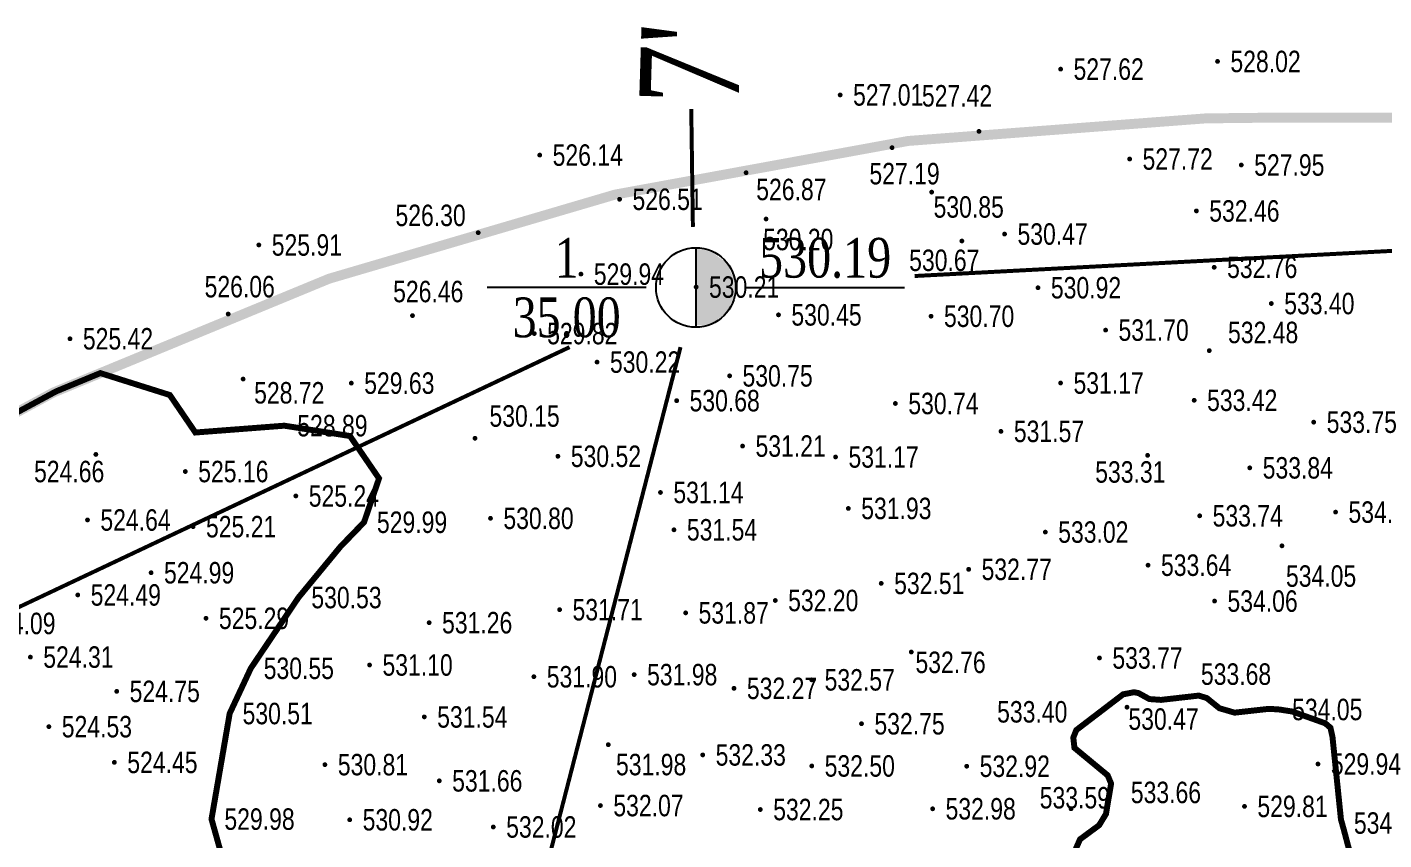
# Model space of a CAD drawing. Header units: millimetres. Extents: x 7408 to 22184, y -2085 to 5798.
# Drawn here: x 7614.3 to 7682.5, y -1843.1 to -1802.2 of the extents above; entities that cross this region are included whole.
import ezdxf
from ezdxf.enums import TextEntityAlignment as Align

# ---------------------------------------------------------------- set-up
doc = ezdxf.new("R2010")
doc.units = ezdxf.units.MM
doc.linetypes.add('DASHDOT', pattern=[1, 0.5, -0.25, 0, -0.25])
doc.linetypes.add('PMX', pattern=[13, 10, -1, 0, -1, 0, -1])
for name, color, linetype in [('GCD', 252, 'Continuous'), ('KTD', 7, 'Continuous'), ('挖方区', 5, 'Continuous'), ('用地范围', 1, 'Continuous'), ('道路-中心线', 12, 'DASHDOT')]:
    doc.layers.add(name, color=color, linetype=linetype)
doc.styles.add('DZNUM', font='TIMES.TTF')
doc.styles.add('HZ', font='jzfz_ena.shx', dxfattribs={"width": 0.7, "bigfont": 'jzfz_cna.shx'})
doc.styles.get("Standard").update_dxf_attribs({"font": 'SimSun.ttf', "width": 0.8})
doc.linetypes.add('陡坎线1', pattern='A,0.15,["|",Standard,S=0.2,R=0,X=0,Y=0],0.15', length=0.3)

# ---------------------------------------------------------------- blocks, each defined once
blk = doc.blocks.new('tl_ztk')
blk.add_line((0, 1.956), (0, -2.004))
blk.add_circle((0, 0), 2)
for points in [[(0.439, 1.901), (0.439, -1.894), (-0.003, 1.956), (-0.003, -1.894)], [(0.858, 1.742), (0.858, -1.77), (0.439, 1.901), (0.439, -1.894)], [(1.555, 1.233), (1.555, -1.274), (0.858, 1.742), (0.858, -1.77)], [(1.9, 0.461), (1.9, -0.476), (1.555, 1.233), (1.555, -1.274)]]:
    blk.add_solid(points)
blk = doc.blocks.new('GC200')
at = {"linetype": 'Continuous', "const_width": 0.2, "flags": 128}
blk.add_lwpolyline([(-0.1, 0, 1), (0.1, 0, 1)], format="xyb", close=True, dxfattribs=at)
blk = doc.blocks.new('122121')
at = {"layer": 'GCD', "color": 252, "linetype": 'Continuous', "lineweight": 5}
ref = blk.add_blockref('GC200', (7674.141, -1803.919, 264.012), dxfattribs=dict(at, xscale=0.6, yscale=0.6, zscale=0.6))
ref.add_attrib('height', '528.02', dxfattribs={"linetype": 'Continuous', "height": 1.08, "style": 'HZ', "width": 0.8}).set_placement((7674.789, -1803.919, 264.012), align=Align.MIDDLE_LEFT)
ref = blk.add_blockref('GC200', (7666.25, -1804.305, 263.808), dxfattribs=dict(at, xscale=0.6, yscale=0.6, zscale=0.6))
ref.add_attrib('height', '527.62', dxfattribs={"linetype": 'Continuous', "height": 1.08, "style": 'HZ', "width": 0.8}).set_placement((7666.898, -1804.305, 263.808), align=Align.MIDDLE_LEFT)
ref = blk.add_blockref('GC200', (7655.162, -1805.602, 263.505), dxfattribs=dict(at, xscale=0.6, yscale=0.6, zscale=0.6))
ref.add_attrib('height', '527.01', dxfattribs={"linetype": 'Continuous', "height": 1.08, "style": 'HZ', "width": 0.8}).set_placement((7655.81, -1805.602, 263.505), align=Align.MIDDLE_LEFT)
ref = blk.add_blockref('GC200', (7662.143, -1807.438, 263.712), dxfattribs=dict(at, xscale=0.6, yscale=0.6, zscale=0.6))
ref.add_attrib('height', '527.42', dxfattribs={"linetype": 'Continuous', "height": 1.08, "style": 'HZ', "width": 0.8}).set_placement((7659.273, -1805.648, 263.712), align=Align.MIDDLE_LEFT)
ref = blk.add_blockref('GC200', (7640.051, -1808.63, 263.072), dxfattribs=dict(at, xscale=0.6, yscale=0.6, zscale=0.6))
ref.add_attrib('height', '526.14', dxfattribs={"linetype": 'Continuous', "height": 1.08, "style": 'HZ', "width": 0.8}).set_placement((7640.699, -1808.63, 263.072), align=Align.MIDDLE_LEFT)
ref = blk.add_blockref('GC200', (7657.771, -1808.257, 263.594), dxfattribs=dict(at, xscale=0.6, yscale=0.6, zscale=0.6))
ref.add_attrib('height', '527.19', dxfattribs={"linetype": 'Continuous', "height": 1.08, "style": 'HZ', "width": 0.8}).set_placement((7656.632, -1809.565, 263.594), align=Align.MIDDLE_LEFT)
ref = blk.add_blockref('GC200', (7669.721, -1808.828, 263.858), dxfattribs=dict(at, xscale=0.6, yscale=0.6, zscale=0.6))
ref.add_attrib('height', '527.72', dxfattribs={"linetype": 'Continuous', "height": 1.08, "style": 'HZ', "width": 0.8}).set_placement((7670.369, -1808.828, 263.858), align=Align.MIDDLE_LEFT)
ref = blk.add_blockref('GC200', (7675.336, -1809.13, 263.975), dxfattribs=dict(at, xscale=0.6, yscale=0.6, zscale=0.6))
ref.add_attrib('height', '527.95', dxfattribs={"linetype": 'Continuous', "height": 1.08, "style": 'HZ', "width": 0.8}).set_placement((7675.984, -1809.13, 263.975), align=Align.MIDDLE_LEFT)
ref = blk.add_blockref('GC200', (7650.431, -1809.52, 263.437), dxfattribs=dict(at, xscale=0.6, yscale=0.6, zscale=0.6))
ref.add_attrib('height', '526.87', dxfattribs={"linetype": 'Continuous', "height": 1.08, "style": 'HZ', "width": 0.8}).set_placement((7650.94, -1810.361, 263.437), align=Align.MIDDLE_LEFT)
ref = blk.add_blockref('GC200', (7644.067, -1810.853, 263.255), dxfattribs=dict(at, xscale=0.6, yscale=0.6, zscale=0.6))
ref.add_attrib('height', '526.51', dxfattribs={"linetype": 'Continuous', "height": 1.08, "style": 'HZ', "width": 0.8}).set_placement((7644.715, -1810.853, 263.255), align=Align.MIDDLE_LEFT)
ref = blk.add_blockref('GC200', (7659.763, -1810.495, 265.426), dxfattribs=dict(at, xscale=0.6, yscale=0.6, zscale=0.6))
ref.add_attrib('height', '530.85', dxfattribs={"linetype": 'Continuous', "height": 1.08, "style": 'HZ', "width": 0.8}).set_placement((7659.86, -1811.24, 265.426), align=Align.MIDDLE_LEFT)
ref = blk.add_blockref('GC200', (7673.078, -1811.441, 266.229), dxfattribs=dict(at, xscale=0.6, yscale=0.6, zscale=0.6))
ref.add_attrib('height', '532.46', dxfattribs={"linetype": 'Continuous', "height": 1.08, "style": 'HZ', "width": 0.8}).set_placement((7673.726, -1811.441, 266.229), align=Align.MIDDLE_LEFT)
ref = blk.add_blockref('GC200', (7636.956, -1812.535, 263.147), dxfattribs=dict(at, xscale=0.6, yscale=0.6, zscale=0.6))
ref.add_attrib('height', '526.30', dxfattribs={"linetype": 'Continuous', "height": 1.08, "style": 'HZ', "width": 0.8}).set_placement((7632.794, -1811.664, 263.147), align=Align.MIDDLE_LEFT)
ref = blk.add_blockref('GC200', (7651.435, -1811.847, 265.098), dxfattribs=dict(at, xscale=0.6, yscale=0.6, zscale=0.6))
ref.add_attrib('height', '530.20', dxfattribs={"linetype": 'Continuous', "height": 1.08, "style": 'HZ', "width": 0.8}).set_placement((7651.287, -1812.878, 265.098), align=Align.MIDDLE_LEFT)
ref = blk.add_blockref('GC200', (7663.431, -1812.604, 265.236), dxfattribs=dict(at, xscale=0.6, yscale=0.6, zscale=0.6))
ref.add_attrib('height', '530.47', dxfattribs={"linetype": 'Continuous', "height": 1.08, "style": 'HZ', "width": 0.8}).set_placement((7664.079, -1812.604, 265.236), align=Align.MIDDLE_LEFT)
ref = blk.add_blockref('GC200', (7625.923, -1813.153, 262.954), dxfattribs=dict(at, xscale=0.6, yscale=0.6, zscale=0.6))
ref.add_attrib('height', '525.91', dxfattribs={"linetype": 'Continuous', "height": 1.08, "style": 'HZ', "width": 0.8}).set_placement((7626.572, -1813.153, 262.954), align=Align.MIDDLE_LEFT)
ref = blk.add_blockref('GC200', (7661.282, -1812.954, 265.334), dxfattribs=dict(at, xscale=0.6, yscale=0.6, zscale=0.6))
ref.add_attrib('height', '530.67', dxfattribs={"linetype": 'Continuous', "height": 1.08, "style": 'HZ', "width": 0.8}).set_placement((7658.631, -1813.925, 265.334), align=Align.MIDDLE_LEFT)
ref = blk.add_blockref('GC200', (7673.973, -1814.277, 266.381), dxfattribs=dict(at, xscale=0.6, yscale=0.6, zscale=0.6))
ref.add_attrib('height', '532.76', dxfattribs={"linetype": 'Continuous', "height": 1.08, "style": 'HZ', "width": 0.8}).set_placement((7674.621, -1814.277, 266.381), align=Align.MIDDLE_LEFT)
ref = blk.add_blockref('GC200', (7642.122, -1814.62, 264.971), dxfattribs=dict(at, xscale=0.6, yscale=0.6, zscale=0.6))
ref.add_attrib('height', '529.94', dxfattribs={"linetype": 'Continuous', "height": 1.08, "style": 'HZ', "width": 0.8}).set_placement((7642.77, -1814.62, 264.971), align=Align.MIDDLE_LEFT)
ref = blk.add_blockref('GC200', (7624.382, -1816.629, 263.031), dxfattribs=dict(at, xscale=0.6, yscale=0.6, zscale=0.6))
ref.add_attrib('height', '526.06', dxfattribs={"linetype": 'Continuous', "height": 1.08, "style": 'HZ', "width": 0.8}).set_placement((7623.195, -1815.25, 263.031), align=Align.MIDDLE_LEFT)
ref = blk.add_blockref('GC200', (7633.651, -1816.706, 263.228), dxfattribs=dict(at, xscale=0.6, yscale=0.6, zscale=0.6))
ref.add_attrib('height', '526.46', dxfattribs={"linetype": 'Continuous', "height": 1.08, "style": 'HZ', "width": 0.8}).set_placement((7632.677, -1815.496, 263.228), align=Align.MIDDLE_LEFT)
ref = blk.add_blockref('GC200', (7647.917, -1815.271, 265.103), dxfattribs=dict(at, xscale=0.6, yscale=0.6, zscale=0.6))
ref.add_attrib('height', '530.21', dxfattribs={"linetype": 'Continuous', "height": 1.08, "style": 'HZ', "width": 0.8}).set_placement((7648.565, -1815.271, 265.103), align=Align.MIDDLE_LEFT)
ref = blk.add_blockref('GC200', (7665.111, -1815.305, 265.46), dxfattribs=dict(at, xscale=0.6, yscale=0.6, zscale=0.6))
ref.add_attrib('height', '530.92', dxfattribs={"linetype": 'Continuous', "height": 1.08, "style": 'HZ', "width": 0.8}).set_placement((7665.759, -1815.305, 265.46), align=Align.MIDDLE_LEFT)
ref = blk.add_blockref('GC200', (7676.846, -1816.1, 266.702), dxfattribs=dict(at, xscale=0.6, yscale=0.6, zscale=0.6))
ref.add_attrib('height', '533.40', dxfattribs={"linetype": 'Continuous', "height": 1.08, "style": 'HZ', "width": 0.8}).set_placement((7677.495, -1816.1, 266.702), align=Align.MIDDLE_LEFT)
ref = blk.add_blockref('GC200', (7652.06, -1816.67, 265.224), dxfattribs=dict(at, xscale=0.6, yscale=0.6, zscale=0.6))
ref.add_attrib('height', '530.45', dxfattribs={"linetype": 'Continuous', "height": 1.08, "style": 'HZ', "width": 0.8}).set_placement((7652.708, -1816.67, 265.224), align=Align.MIDDLE_LEFT)
ref = blk.add_blockref('GC200', (7659.734, -1816.739, 265.35), dxfattribs=dict(at, xscale=0.6, yscale=0.6, zscale=0.6))
ref.add_attrib('height', '530.70', dxfattribs={"linetype": 'Continuous', "height": 1.08, "style": 'HZ', "width": 0.8}).set_placement((7660.383, -1816.739, 265.35), align=Align.MIDDLE_LEFT)
ref = blk.add_blockref('GC200', (7639.775, -1817.611, 264.911), dxfattribs=dict(at, xscale=0.6, yscale=0.6, zscale=0.6))
ref.add_attrib('height', '529.82', dxfattribs={"linetype": 'Continuous', "height": 1.08, "style": 'HZ', "width": 0.8}).set_placement((7640.423, -1817.611, 264.911), align=Align.MIDDLE_LEFT)
ref = blk.add_blockref('GC200', (7668.511, -1817.437, 265.849), dxfattribs=dict(at, xscale=0.6, yscale=0.6, zscale=0.6))
ref.add_attrib('height', '531.70', dxfattribs={"linetype": 'Continuous', "height": 1.08, "style": 'HZ', "width": 0.8}).set_placement((7669.159, -1817.437, 265.849), align=Align.MIDDLE_LEFT)
ref = blk.add_blockref('GC200', (7673.726, -1818.47, 266.241), dxfattribs=dict(at, xscale=0.6, yscale=0.6, zscale=0.6))
ref.add_attrib('height', '532.48', dxfattribs={"linetype": 'Continuous', "height": 1.08, "style": 'HZ', "width": 0.8}).set_placement((7674.668, -1817.556, 266.241), align=Align.MIDDLE_LEFT)
ref = blk.add_blockref('GC200', (7616.425, -1817.873, 262.711), dxfattribs=dict(at, xscale=0.6, yscale=0.6, zscale=0.6))
ref.add_attrib('height', '525.42', dxfattribs={"linetype": 'Continuous', "height": 1.08, "style": 'HZ', "width": 0.8}).set_placement((7617.073, -1817.873, 262.711), align=Align.MIDDLE_LEFT)
ref = blk.add_blockref('GC200', (7642.935, -1819.047, 265.111), dxfattribs=dict(at, xscale=0.6, yscale=0.6, zscale=0.6))
ref.add_attrib('height', '530.22', dxfattribs={"linetype": 'Continuous', "height": 1.08, "style": 'HZ', "width": 0.8}).set_placement((7643.583, -1819.047, 265.111), align=Align.MIDDLE_LEFT)
ref = blk.add_blockref('GC200', (7649.6, -1819.739, 265.376), dxfattribs=dict(at, xscale=0.6, yscale=0.6, zscale=0.6))
ref.add_attrib('height', '530.75', dxfattribs={"linetype": 'Continuous', "height": 1.08, "style": 'HZ', "width": 0.8}).set_placement((7650.248, -1819.739, 265.376), align=Align.MIDDLE_LEFT)
ref = blk.add_blockref('GC200', (7625.133, -1819.901, 264.36), dxfattribs=dict(at, xscale=0.6, yscale=0.6, zscale=0.6))
ref.add_attrib('height', '528.72', dxfattribs={"linetype": 'Continuous', "height": 1.08, "style": 'HZ', "width": 0.8}).set_placement((7625.686, -1820.592, 264.36), align=Align.MIDDLE_LEFT)
ref = blk.add_blockref('GC200', (7630.574, -1820.105, 264.817), dxfattribs=dict(at, xscale=0.6, yscale=0.6, zscale=0.6))
ref.add_attrib('height', '529.63', dxfattribs={"linetype": 'Continuous', "height": 1.08, "style": 'HZ', "width": 0.8}).set_placement((7631.222, -1820.105, 264.817), align=Align.MIDDLE_LEFT)
ref = blk.add_blockref('GC200', (7666.248, -1820.099, 265.582), dxfattribs=dict(at, xscale=0.6, yscale=0.6, zscale=0.6))
ref.add_attrib('height', '531.17', dxfattribs={"linetype": 'Continuous', "height": 1.08, "style": 'HZ', "width": 0.8}).set_placement((7666.896, -1820.099, 265.582), align=Align.MIDDLE_LEFT)
ref = blk.add_blockref('GC200', (7646.938, -1820.987, 265.341), dxfattribs=dict(at, xscale=0.6, yscale=0.6, zscale=0.6))
ref.add_attrib('height', '530.68', dxfattribs={"linetype": 'Continuous', "height": 1.08, "style": 'HZ', "width": 0.8}).set_placement((7647.586, -1820.987, 265.341), align=Align.MIDDLE_LEFT)
ref = blk.add_blockref('GC200', (7672.967, -1820.968, 266.709), dxfattribs=dict(at, xscale=0.6, yscale=0.6, zscale=0.6))
ref.add_attrib('height', '533.42', dxfattribs={"linetype": 'Continuous', "height": 1.08, "style": 'HZ', "width": 0.8}).set_placement((7673.615, -1820.968, 266.709), align=Align.MIDDLE_LEFT)
ref = blk.add_blockref('GC200', (7636.796, -1822.88, 265.074), dxfattribs=dict(at, xscale=0.6, yscale=0.6, zscale=0.6))
ref.add_attrib('height', '530.15', dxfattribs={"linetype": 'Continuous', "height": 1.08, "style": 'HZ', "width": 0.8}).set_placement((7637.522, -1821.76, 265.074), align=Align.MIDDLE_LEFT)
ref = blk.add_blockref('GC200', (7657.94, -1821.129, 265.368), dxfattribs=dict(at, xscale=0.6, yscale=0.6, zscale=0.6))
ref.add_attrib('height', '530.74', dxfattribs={"linetype": 'Continuous', "height": 1.08, "style": 'HZ', "width": 0.8}).set_placement((7658.589, -1821.129, 265.368), align=Align.MIDDLE_LEFT)
ref = blk.add_blockref('GC200', (7627.208, -1822.247, 264.445), dxfattribs=dict(at, xscale=0.6, yscale=0.6, zscale=0.6))
ref.add_attrib('height', '528.89', dxfattribs={"linetype": 'Continuous', "height": 1.08, "style": 'HZ', "width": 0.8}).set_placement((7627.857, -1822.247, 264.445), align=Align.MIDDLE_LEFT)
ref = blk.add_blockref('GC200', (7678.981, -1822.07, 266.873), dxfattribs=dict(at, xscale=0.6, yscale=0.6, zscale=0.6))
ref.add_attrib('height', '533.75', dxfattribs={"linetype": 'Continuous', "height": 1.08, "style": 'HZ', "width": 0.8}).set_placement((7679.63, -1822.07, 266.873), align=Align.MIDDLE_LEFT)
ref = blk.add_blockref('GC200', (7663.248, -1822.533, 265.787), dxfattribs=dict(at, xscale=0.6, yscale=0.6, zscale=0.6))
ref.add_attrib('height', '531.57', dxfattribs={"linetype": 'Continuous', "height": 1.08, "style": 'HZ', "width": 0.8}).set_placement((7663.897, -1822.533, 265.787), align=Align.MIDDLE_LEFT)
ref = blk.add_blockref('GC200', (7640.965, -1823.785, 265.26), dxfattribs=dict(at, xscale=0.6, yscale=0.6, zscale=0.6))
ref.add_attrib('height', '530.52', dxfattribs={"linetype": 'Continuous', "height": 1.08, "style": 'HZ', "width": 0.8}).set_placement((7641.613, -1823.785, 265.26), align=Align.MIDDLE_LEFT)
ref = blk.add_blockref('GC200', (7650.253, -1823.272, 265.603), dxfattribs=dict(at, xscale=0.6, yscale=0.6, zscale=0.6))
ref.add_attrib('height', '531.21', dxfattribs={"linetype": 'Continuous', "height": 1.08, "style": 'HZ', "width": 0.8}).set_placement((7650.902, -1823.272, 265.603), align=Align.MIDDLE_LEFT)
ref = blk.add_blockref('GC200', (7654.931, -1823.82, 265.582), dxfattribs=dict(at, xscale=0.6, yscale=0.6, zscale=0.6))
ref.add_attrib('height', '531.17', dxfattribs={"linetype": 'Continuous', "height": 1.08, "style": 'HZ', "width": 0.8}).set_placement((7655.579, -1823.82, 265.582), align=Align.MIDDLE_LEFT)
ref = blk.add_blockref('GC200', (7617.726, -1823.694, 262.329), dxfattribs=dict(at, xscale=0.6, yscale=0.6, zscale=0.6))
ref.add_attrib('height', '524.66', dxfattribs={"linetype": 'Continuous', "height": 1.08, "style": 'HZ', "width": 0.8}).set_placement((7614.618, -1824.552, 262.329), align=Align.MIDDLE_LEFT)
ref = blk.add_blockref('GC200', (7670.624, -1823.739, 266.655), dxfattribs=dict(at, xscale=0.6, yscale=0.6, zscale=0.6))
ref.add_attrib('height', '533.31', dxfattribs={"linetype": 'Continuous', "height": 1.08, "style": 'HZ', "width": 0.8}).set_placement((7667.989, -1824.575, 266.655), align=Align.MIDDLE_LEFT)
ref = blk.add_blockref('GC200', (7675.764, -1824.368, 266.92), dxfattribs=dict(at, xscale=0.6, yscale=0.6, zscale=0.6))
ref.add_attrib('height', '533.84', dxfattribs={"linetype": 'Continuous', "height": 1.08, "style": 'HZ', "width": 0.8}).set_placement((7676.412, -1824.368, 266.92), align=Align.MIDDLE_LEFT)
ref = blk.add_blockref('GC200', (7622.225, -1824.553, 262.582), dxfattribs=dict(at, xscale=0.6, yscale=0.6, zscale=0.6))
ref.add_attrib('height', '525.16', dxfattribs={"linetype": 'Continuous', "height": 1.08, "style": 'HZ', "width": 0.8}).set_placement((7622.874, -1824.553, 262.582), align=Align.MIDDLE_LEFT)
ref = blk.add_blockref('GC200', (7627.784, -1825.783, 262.618), dxfattribs=dict(at, xscale=0.6, yscale=0.6, zscale=0.6))
ref.add_attrib('height', '525.24', dxfattribs={"linetype": 'Continuous', "height": 1.08, "style": 'HZ', "width": 0.8}).set_placement((7628.433, -1825.783, 262.618), align=Align.MIDDLE_LEFT)
ref = blk.add_blockref('GC200', (7646.124, -1825.607, 265.57), dxfattribs=dict(at, xscale=0.6, yscale=0.6, zscale=0.6))
ref.add_attrib('height', '531.14', dxfattribs={"linetype": 'Continuous', "height": 1.08, "style": 'HZ', "width": 0.8}).set_placement((7646.772, -1825.607, 265.57), align=Align.MIDDLE_LEFT)
ref = blk.add_blockref('GC200', (7655.572, -1826.41, 265.962), dxfattribs=dict(at, xscale=0.6, yscale=0.6, zscale=0.6))
ref.add_attrib('height', '531.93', dxfattribs={"linetype": 'Continuous', "height": 1.08, "style": 'HZ', "width": 0.8}).set_placement((7656.22, -1826.41, 265.962), align=Align.MIDDLE_LEFT)
ref = blk.add_blockref('GC200', (7617.306, -1826.991, 262.32), dxfattribs=dict(at, xscale=0.6, yscale=0.6, zscale=0.6))
ref.add_attrib('height', '524.64', dxfattribs={"linetype": 'Continuous', "height": 1.08, "style": 'HZ', "width": 0.8}).set_placement((7617.954, -1826.991, 262.32), align=Align.MIDDLE_LEFT)
ref = blk.add_blockref('GC200', (7631.215, -1827.105, 264.994), dxfattribs=dict(at, xscale=0.6, yscale=0.6, zscale=0.6))
ref.add_attrib('height', '529.99', dxfattribs={"linetype": 'Continuous', "height": 1.08, "style": 'HZ', "width": 0.8}).set_placement((7631.863, -1827.105, 264.994), align=Align.MIDDLE_LEFT)
ref = blk.add_blockref('GC200', (7637.575, -1826.908, 265.402), dxfattribs=dict(at, xscale=0.6, yscale=0.6, zscale=0.6))
ref.add_attrib('height', '530.80', dxfattribs={"linetype": 'Continuous', "height": 1.08, "style": 'HZ', "width": 0.8}).set_placement((7638.223, -1826.908, 265.402), align=Align.MIDDLE_LEFT)
ref = blk.add_blockref('GC200', (7673.244, -1826.781, 266.87), dxfattribs=dict(at, xscale=0.6, yscale=0.6, zscale=0.6))
ref.add_attrib('height', '533.74', dxfattribs={"linetype": 'Continuous', "height": 1.08, "style": 'HZ', "width": 0.8}).set_placement((7673.893, -1826.781, 266.87), align=Align.MIDDLE_LEFT)
ref = blk.add_blockref('GC200', (7680.077, -1826.595, 267.031), dxfattribs=dict(at, xscale=0.6, yscale=0.6, zscale=0.6))
ref.add_attrib('height', '534.06', dxfattribs={"linetype": 'Continuous', "height": 1.08, "style": 'HZ', "width": 0.8}).set_placement((7680.725, -1826.595, 267.031), align=Align.MIDDLE_LEFT)
ref = blk.add_blockref('GC200', (7622.617, -1827.327, 262.606), dxfattribs=dict(at, xscale=0.6, yscale=0.6, zscale=0.6))
ref.add_attrib('height', '525.21', dxfattribs={"linetype": 'Continuous', "height": 1.08, "style": 'HZ', "width": 0.8}).set_placement((7623.265, -1827.327, 262.606), align=Align.MIDDLE_LEFT)
ref = blk.add_blockref('GC200', (7646.803, -1827.486, 265.772), dxfattribs=dict(at, xscale=0.6, yscale=0.6, zscale=0.6))
ref.add_attrib('height', '531.54', dxfattribs={"linetype": 'Continuous', "height": 1.08, "style": 'HZ', "width": 0.8}).set_placement((7647.451, -1827.486, 265.772), align=Align.MIDDLE_LEFT)
ref = blk.add_blockref('GC200', (7665.479, -1827.6, 266.508), dxfattribs=dict(at, xscale=0.6, yscale=0.6, zscale=0.6))
ref.add_attrib('height', '533.02', dxfattribs={"linetype": 'Continuous', "height": 1.08, "style": 'HZ', "width": 0.8}).set_placement((7666.127, -1827.6, 266.508), align=Align.MIDDLE_LEFT)
ref = blk.add_blockref('GC200', (7670.649, -1829.266, 266.82), dxfattribs=dict(at, xscale=0.6, yscale=0.6, zscale=0.6))
ref.add_attrib('height', '533.64', dxfattribs={"linetype": 'Continuous', "height": 1.08, "style": 'HZ', "width": 0.8}).set_placement((7671.297, -1829.266, 266.82), align=Align.MIDDLE_LEFT)
ref = blk.add_blockref('GC200', (7677.382, -1828.292, 267.025), dxfattribs=dict(at, xscale=0.6, yscale=0.6, zscale=0.6))
ref.add_attrib('height', '534.05', dxfattribs={"linetype": 'Continuous', "height": 1.08, "style": 'HZ', "width": 0.8}).set_placement((7677.583, -1829.813, 267.025), align=Align.MIDDLE_LEFT)
ref = blk.add_blockref('GC200', (7620.505, -1829.646, 262.494), dxfattribs=dict(at, xscale=0.6, yscale=0.6, zscale=0.6))
ref.add_attrib('height', '524.99', dxfattribs={"linetype": 'Continuous', "height": 1.08, "style": 'HZ', "width": 0.8}).set_placement((7621.153, -1829.646, 262.494), align=Align.MIDDLE_LEFT)
ref = blk.add_blockref('GC200', (7661.625, -1829.475, 266.385), dxfattribs=dict(at, xscale=0.6, yscale=0.6, zscale=0.6))
ref.add_attrib('height', '532.77', dxfattribs={"linetype": 'Continuous', "height": 1.08, "style": 'HZ', "width": 0.8}).set_placement((7662.273, -1829.475, 266.385), align=Align.MIDDLE_LEFT)
ref = blk.add_blockref('GC200', (7657.226, -1830.183, 266.255), dxfattribs=dict(at, xscale=0.6, yscale=0.6, zscale=0.6))
ref.add_attrib('height', '532.51', dxfattribs={"linetype": 'Continuous', "height": 1.08, "style": 'HZ', "width": 0.8}).set_placement((7657.875, -1830.183, 266.255), align=Align.MIDDLE_LEFT)
ref = blk.add_blockref('GC200', (7616.817, -1830.763, 262.243), dxfattribs=dict(at, xscale=0.6, yscale=0.6, zscale=0.6))
ref.add_attrib('height', '524.49', dxfattribs={"linetype": 'Continuous', "height": 1.08, "style": 'HZ', "width": 0.8}).set_placement((7617.465, -1830.763, 262.243), align=Align.MIDDLE_LEFT)
ref = blk.add_blockref('GC200', (7627.917, -1830.893, 265.264), dxfattribs=dict(at, xscale=0.6, yscale=0.6, zscale=0.6))
ref.add_attrib('height', '530.53', dxfattribs={"linetype": 'Continuous', "height": 1.08, "style": 'HZ', "width": 0.8}).set_placement((7628.565, -1830.893, 265.264), align=Align.MIDDLE_LEFT)
ref = blk.add_blockref('GC200', (7651.895, -1831.042, 266.099), dxfattribs=dict(at, xscale=0.6, yscale=0.6, zscale=0.6))
ref.add_attrib('height', '532.20', dxfattribs={"linetype": 'Continuous', "height": 1.08, "style": 'HZ', "width": 0.8}).set_placement((7652.544, -1831.042, 266.099), align=Align.MIDDLE_LEFT)
ref = blk.add_blockref('GC200', (7673.992, -1831.072, 267.029), dxfattribs=dict(at, xscale=0.6, yscale=0.6, zscale=0.6))
ref.add_attrib('height', '534.06', dxfattribs={"linetype": 'Continuous', "height": 1.08, "style": 'HZ', "width": 0.8}).set_placement((7674.64, -1831.072, 267.029), align=Align.MIDDLE_LEFT)
ref = blk.add_blockref('GC200', (7623.266, -1831.938, 262.644), dxfattribs=dict(at, xscale=0.6, yscale=0.6, zscale=0.6))
ref.add_attrib('height', '525.29', dxfattribs={"linetype": 'Continuous', "height": 1.08, "style": 'HZ', "width": 0.8}).set_placement((7623.915, -1831.938, 262.644), align=Align.MIDDLE_LEFT)
ref = blk.add_blockref('GC200', (7641.051, -1831.505, 265.854), dxfattribs=dict(at, xscale=0.6, yscale=0.6, zscale=0.6))
ref.add_attrib('height', '531.71', dxfattribs={"linetype": 'Continuous', "height": 1.08, "style": 'HZ', "width": 0.8}).set_placement((7641.7, -1831.505, 265.854), align=Align.MIDDLE_LEFT)
ref = blk.add_blockref('GC200', (7647.391, -1831.665, 265.936), dxfattribs=dict(at, xscale=0.6, yscale=0.6, zscale=0.6))
ref.add_attrib('height', '531.87', dxfattribs={"linetype": 'Continuous', "height": 1.08, "style": 'HZ', "width": 0.8}).set_placement((7648.039, -1831.665, 265.936), align=Align.MIDDLE_LEFT)
ref = blk.add_blockref('GC200', (7611.515, -1832.197, 262.046), dxfattribs=dict(at, xscale=0.6, yscale=0.6, zscale=0.6))
ref.add_attrib('height', '524.09', dxfattribs={"linetype": 'Continuous', "height": 1.08, "style": 'HZ', "width": 0.8}).set_placement((7612.163, -1832.197, 262.046), align=Align.MIDDLE_LEFT)
ref = blk.add_blockref('GC200', (7634.49, -1832.159, 265.628), dxfattribs=dict(at, xscale=0.6, yscale=0.6, zscale=0.6))
ref.add_attrib('height', '531.26', dxfattribs={"linetype": 'Continuous', "height": 1.08, "style": 'HZ', "width": 0.8}).set_placement((7635.138, -1832.159, 265.628), align=Align.MIDDLE_LEFT)
ref = blk.add_blockref('GC200', (7614.434, -1833.89, 262.154), dxfattribs=dict(at, xscale=0.6, yscale=0.6, zscale=0.6))
ref.add_attrib('height', '524.31', dxfattribs={"linetype": 'Continuous', "height": 1.08, "style": 'HZ', "width": 0.8}).set_placement((7615.082, -1833.89, 262.154), align=Align.MIDDLE_LEFT)
ref = blk.add_blockref('GC200', (7658.739, -1833.635, 266.378), dxfattribs=dict(at, xscale=0.6, yscale=0.6, zscale=0.6))
ref.add_attrib('height', '532.76', dxfattribs={"linetype": 'Continuous', "height": 1.08, "style": 'HZ', "width": 0.8}).set_placement((7658.947, -1834.154, 266.378), align=Align.MIDDLE_LEFT)
ref = blk.add_blockref('GC200', (7668.204, -1833.935, 266.887), dxfattribs=dict(at, xscale=0.6, yscale=0.6, zscale=0.6))
ref.add_attrib('height', '533.77', dxfattribs={"linetype": 'Continuous', "height": 1.08, "style": 'HZ', "width": 0.8}).set_placement((7668.852, -1833.935, 266.887), align=Align.MIDDLE_LEFT)
ref = blk.add_blockref('GC200', (7625.52, -1834.455, 265.276), dxfattribs=dict(at, xscale=0.6, yscale=0.6, zscale=0.6))
ref.add_attrib('height', '530.55', dxfattribs={"linetype": 'Continuous', "height": 1.08, "style": 'HZ', "width": 0.8}).set_placement((7626.168, -1834.455, 265.276), align=Align.MIDDLE_LEFT)
ref = blk.add_blockref('GC200', (7631.493, -1834.287, 265.55), dxfattribs=dict(at, xscale=0.6, yscale=0.6, zscale=0.6))
ref.add_attrib('height', '531.10', dxfattribs={"linetype": 'Continuous', "height": 1.08, "style": 'HZ', "width": 0.8}).set_placement((7632.141, -1834.287, 265.55), align=Align.MIDDLE_LEFT)
ref = blk.add_blockref('GC200', (7673.598, -1835.95, 266.84), dxfattribs=dict(at, xscale=0.6, yscale=0.6, zscale=0.6))
ref.add_attrib('height', '533.68', dxfattribs={"linetype": 'Continuous', "height": 1.08, "style": 'HZ', "width": 0.8}).set_placement((7673.305, -1834.747, 266.84), align=Align.MIDDLE_LEFT)
ref = blk.add_blockref('GC200', (7639.756, -1834.88, 265.947), dxfattribs=dict(at, xscale=0.6, yscale=0.6, zscale=0.6))
ref.add_attrib('height', '531.90', dxfattribs={"linetype": 'Continuous', "height": 1.08, "style": 'HZ', "width": 0.8}).set_placement((7640.404, -1834.88, 265.947), align=Align.MIDDLE_LEFT)
ref = blk.add_blockref('GC200', (7644.801, -1834.773, 265.988), dxfattribs=dict(at, xscale=0.6, yscale=0.6, zscale=0.6))
ref.add_attrib('height', '531.98', dxfattribs={"linetype": 'Continuous', "height": 1.08, "style": 'HZ', "width": 0.8}).set_placement((7645.45, -1834.773, 265.988), align=Align.MIDDLE_LEFT)
ref = blk.add_blockref('GC200', (7653.73, -1835.035, 266.284), dxfattribs=dict(at, xscale=0.6, yscale=0.6, zscale=0.6))
ref.add_attrib('height', '532.57', dxfattribs={"linetype": 'Continuous', "height": 1.08, "style": 'HZ', "width": 0.8}).set_placement((7654.378, -1835.035, 266.284), align=Align.MIDDLE_LEFT)
ref = blk.add_blockref('GC200', (7618.776, -1835.615, 262.377), dxfattribs=dict(at, xscale=0.6, yscale=0.6, zscale=0.6))
ref.add_attrib('height', '524.75', dxfattribs={"linetype": 'Continuous', "height": 1.08, "style": 'HZ', "width": 0.8}).set_placement((7619.424, -1835.615, 262.377), align=Align.MIDDLE_LEFT)
ref = blk.add_blockref('GC200', (7649.822, -1835.463, 266.137), dxfattribs=dict(at, xscale=0.6, yscale=0.6, zscale=0.6))
ref.add_attrib('height', '532.27', dxfattribs={"linetype": 'Continuous', "height": 1.08, "style": 'HZ', "width": 0.8}).set_placement((7650.47, -1835.463, 266.137), align=Align.MIDDLE_LEFT)
ref = blk.add_blockref('GC200', (7624.457, -1836.73, 265.252), dxfattribs=dict(at, xscale=0.6, yscale=0.6, zscale=0.6))
ref.add_attrib('height', '530.51', dxfattribs={"linetype": 'Continuous', "height": 1.08, "style": 'HZ', "width": 0.8}).set_placement((7625.105, -1836.73, 265.252), align=Align.MIDDLE_LEFT)
ref = blk.add_blockref('GC200', (7666.887, -1837.939, 266.697), dxfattribs=dict(at, xscale=0.6, yscale=0.6, zscale=0.6))
ref.add_attrib('height', '533.40', dxfattribs={"linetype": 'Continuous', "height": 1.08, "style": 'HZ', "width": 0.8}).set_placement((7663.055, -1836.644, 266.697), align=Align.MIDDLE_LEFT)
ref = blk.add_blockref('GC200', (7677.244, -1836.527, 267.024), dxfattribs=dict(at, xscale=0.6, yscale=0.6, zscale=0.6))
ref.add_attrib('height', '534.05', dxfattribs={"linetype": 'Continuous', "height": 1.08, "style": 'HZ', "width": 0.8}).set_placement((7677.893, -1836.527, 267.024), align=Align.MIDDLE_LEFT)
ref = blk.add_blockref('GC200', (7615.363, -1837.391, 262.265), dxfattribs=dict(at, xscale=0.6, yscale=0.6, zscale=0.6))
ref.add_attrib('height', '524.53', dxfattribs={"linetype": 'Continuous', "height": 1.08, "style": 'HZ', "width": 0.8}).set_placement((7616.011, -1837.391, 262.265), align=Align.MIDDLE_LEFT)
ref = blk.add_blockref('GC200', (7634.245, -1836.9, 265.771), dxfattribs=dict(at, xscale=0.6, yscale=0.6, zscale=0.6))
ref.add_attrib('height', '531.54', dxfattribs={"linetype": 'Continuous', "height": 1.08, "style": 'HZ', "width": 0.8}).set_placement((7634.893, -1836.9, 265.771), align=Align.MIDDLE_LEFT)
ref = blk.add_blockref('GC200', (7656.235, -1837.245, 266.373), dxfattribs=dict(at, xscale=0.6, yscale=0.6, zscale=0.6))
ref.add_attrib('height', '532.75', dxfattribs={"linetype": 'Continuous', "height": 1.08, "style": 'HZ', "width": 0.8}).set_placement((7656.884, -1837.245, 266.373), align=Align.MIDDLE_LEFT)
ref = blk.add_blockref('GC200', (7669.588, -1836.411, 265.233), dxfattribs=dict(at, xscale=0.6, yscale=0.6, zscale=0.6))
ref.add_attrib('height', '530.47', dxfattribs={"linetype": 'Continuous', "height": 1.08, "style": 'HZ', "width": 0.8}).set_placement((7669.658, -1837.01, 265.233), align=Align.MIDDLE_LEFT)
ref = blk.add_blockref('GC200', (7643.5, -1838.297, 265.99), dxfattribs=dict(at, xscale=0.6, yscale=0.6, zscale=0.6))
ref.add_attrib('height', '531.98', dxfattribs={"linetype": 'Continuous', "height": 1.08, "style": 'HZ', "width": 0.8}).set_placement((7643.887, -1839.297, 265.99), align=Align.MIDDLE_LEFT)
ref = blk.add_blockref('GC200', (7648.25, -1838.812, 266.166), dxfattribs=dict(at, xscale=0.6, yscale=0.6, zscale=0.6))
ref.add_attrib('height', '532.33', dxfattribs={"linetype": 'Continuous', "height": 1.08, "style": 'HZ', "width": 0.8}).set_placement((7648.898, -1838.812, 266.166), align=Align.MIDDLE_LEFT)
ref = blk.add_blockref('GC200', (7618.658, -1839.188, 262.223), dxfattribs=dict(at, xscale=0.6, yscale=0.6, zscale=0.6))
ref.add_attrib('height', '524.45', dxfattribs={"linetype": 'Continuous', "height": 1.08, "style": 'HZ', "width": 0.8}).set_placement((7619.307, -1839.188, 262.223), align=Align.MIDDLE_LEFT)
ref = blk.add_blockref('GC200', (7629.247, -1839.302, 265.406), dxfattribs=dict(at, xscale=0.6, yscale=0.6, zscale=0.6))
ref.add_attrib('height', '530.81', dxfattribs={"linetype": 'Continuous', "height": 1.08, "style": 'HZ', "width": 0.8}).set_placement((7629.895, -1839.302, 265.406), align=Align.MIDDLE_LEFT)
ref = blk.add_blockref('GC200', (7653.733, -1839.367, 266.252), dxfattribs=dict(at, xscale=0.6, yscale=0.6, zscale=0.6))
ref.add_attrib('height', '532.50', dxfattribs={"linetype": 'Continuous', "height": 1.08, "style": 'HZ', "width": 0.8}).set_placement((7654.381, -1839.367, 266.252), align=Align.MIDDLE_LEFT)
ref = blk.add_blockref('GC200', (7661.529, -1839.381, 266.461), dxfattribs=dict(at, xscale=0.6, yscale=0.6, zscale=0.6))
ref.add_attrib('height', '532.92', dxfattribs={"linetype": 'Continuous', "height": 1.08, "style": 'HZ', "width": 0.8}).set_placement((7662.177, -1839.381, 266.461), align=Align.MIDDLE_LEFT)
ref = blk.add_blockref('GC200', (7679.192, -1839.272, 264.969), dxfattribs=dict(at, xscale=0.6, yscale=0.6, zscale=0.6))
ref.add_attrib('height', '529.94', dxfattribs={"linetype": 'Continuous', "height": 1.08, "style": 'HZ', "width": 0.8}).set_placement((7679.84, -1839.272, 264.969), align=Align.MIDDLE_LEFT)
ref = blk.add_blockref('GC200', (7634.998, -1840.117, 265.83), dxfattribs=dict(at, xscale=0.6, yscale=0.6, zscale=0.6))
ref.add_attrib('height', '531.66', dxfattribs={"linetype": 'Continuous', "height": 1.08, "style": 'HZ', "width": 0.8}).set_placement((7635.646, -1840.117, 265.83), align=Align.MIDDLE_LEFT)
ref = blk.add_blockref('GC200', (7668.789, -1840.256, 266.83), dxfattribs=dict(at, xscale=0.6, yscale=0.6, zscale=0.6))
ref.add_attrib('height', '533.66', dxfattribs={"linetype": 'Continuous', "height": 1.08, "style": 'HZ', "width": 0.8}).set_placement((7669.779, -1840.7, 266.83), align=Align.MIDDLE_LEFT)
ref = blk.add_blockref('GC200', (7643.105, -1841.36, 266.034), dxfattribs=dict(at, xscale=0.6, yscale=0.6, zscale=0.6))
ref.add_attrib('height', '532.07', dxfattribs={"linetype": 'Continuous', "height": 1.08, "style": 'HZ', "width": 0.8}).set_placement((7643.753, -1841.36, 266.034), align=Align.MIDDLE_LEFT)
ref = blk.add_blockref('GC200', (7651.145, -1841.56, 266.127), dxfattribs=dict(at, xscale=0.6, yscale=0.6, zscale=0.6))
ref.add_attrib('height', '532.25', dxfattribs={"linetype": 'Continuous', "height": 1.08, "style": 'HZ', "width": 0.8}).set_placement((7651.793, -1841.56, 266.127), align=Align.MIDDLE_LEFT)
ref = blk.add_blockref('GC200', (7659.813, -1841.524, 266.49), dxfattribs=dict(at, xscale=0.6, yscale=0.6, zscale=0.6))
ref.add_attrib('height', '532.98', dxfattribs={"linetype": 'Continuous', "height": 1.08, "style": 'HZ', "width": 0.8}).set_placement((7660.461, -1841.524, 266.49), align=Align.MIDDLE_LEFT)
ref = blk.add_blockref('GC200', (7666.773, -1841.523, 266.793), dxfattribs=dict(at, xscale=0.6, yscale=0.6, zscale=0.6))
ref.add_attrib('height', '533.59', dxfattribs={"linetype": 'Continuous', "height": 1.08, "style": 'HZ', "width": 0.8}).set_placement((7665.198, -1840.967, 266.793), align=Align.MIDDLE_LEFT)
ref = blk.add_blockref('GC200', (7675.498, -1841.403, 264.905), dxfattribs=dict(at, xscale=0.6, yscale=0.6, zscale=0.6))
ref.add_attrib('height', '529.81', dxfattribs={"linetype": 'Continuous', "height": 1.08, "style": 'HZ', "width": 0.8}).set_placement((7676.146, -1841.403, 264.905), align=Align.MIDDLE_LEFT)
ref = blk.add_blockref('GC200', (7623.543, -1842.042, 264.99), dxfattribs=dict(at, xscale=0.6, yscale=0.6, zscale=0.6))
ref.add_attrib('height', '529.98', dxfattribs={"linetype": 'Continuous', "height": 1.08, "style": 'HZ', "width": 0.8}).set_placement((7624.191, -1842.042, 264.99), align=Align.MIDDLE_LEFT)
ref = blk.add_blockref('GC200', (7630.495, -1842.076, 265.459), dxfattribs=dict(at, xscale=0.6, yscale=0.6, zscale=0.6))
ref.add_attrib('height', '530.92', dxfattribs={"linetype": 'Continuous', "height": 1.08, "style": 'HZ', "width": 0.8}).set_placement((7631.144, -1842.076, 265.459), align=Align.MIDDLE_LEFT)
ref = blk.add_blockref('GC200', (7680.506, -1842.622, 267.212), dxfattribs=dict(at, xscale=0.6, yscale=0.6, zscale=0.6))
ref.add_attrib('height', '534.42', dxfattribs={"linetype": 'Continuous', "height": 1.08, "style": 'HZ', "width": 0.8}).set_placement((7681, -1842.24, 267.212), align=Align.MIDDLE_LEFT)
ref = blk.add_blockref('GC200', (7637.715, -1842.438, 266.012), dxfattribs=dict(at, xscale=0.6, yscale=0.6, zscale=0.6))
ref.add_attrib('height', '532.02', dxfattribs={"linetype": 'Continuous', "height": 1.08, "style": 'HZ', "width": 0.8}).set_placement((7638.363, -1842.438, 266.012), align=Align.MIDDLE_LEFT)

msp = doc.modelspace()

# ---------------------------------------------------------------- linework, layer by layer
at = {"layer": 'KTD'}
for p, q in [((7645.405, -1815.295), (7637.405, -1815.295)), ((7650.405, -1815.295), (7658.405, -1815.295))]:
    msp.add_line(p, q, dxfattribs=at)
at = {"layer": 'KTD', "linetype": 'PMX', "ltscale": 0.025, "const_width": 0.2}
for points in [[(7647.755, -1812.242), (7647.672, -1806.311)], [(7658.905, -1814.716), (7683.08, -1813.443)], [(7607.758, -1834.255), (7641.553, -1818.295)], [(7636.588, -1859.235), (7647.133, -1818.295)]]:
    msp.add_lwpolyline(points, dxfattribs=at)
at = {"layer": '挖方区', "color": 150, "linetype": '陡坎线1', "ltscale": 5, "const_width": 0.3}
for points, elevation in [([(7624.655, -1846.014), (7623.543, -1842.042), (7624.457, -1836.73), (7625.519, -1834.455), (7627.917, -1830.893), (7630.025, -1828.336), (7631.215, -1827.105), (7631.968, -1824.902), (7630.507, -1822.766), (7627.208, -1822.247), (7622.732, -1822.59), (7621.446, -1820.703), (7617.952, -1819.601), (7615.726, -1820.52), (7610.497, -1823.338)], -3.216), ([(7680.845, -1843.908), (7680.505, -1842.622), (7680.349, -1842.061), (7679.922, -1837.902), (7679.82, -1837.443), (7679.557, -1837.221), (7677.9, -1836.629), (7677.244, -1836.527), (7676.724, -1836.494), (7675.001, -1836.686), (7674.238, -1836.465), (7673.598, -1835.95), (7673.195, -1835.828), (7671.298, -1836.044), (7670.715, -1836.002), (7670.166, -1835.702), (7669.937, -1835.658), (7669.392, -1835.764), (7667.04, -1837.561), (7666.887, -1837.939), (7666.944, -1838.457), (7668.615, -1839.839), (7668.789, -1840.256), (7668.529, -1841.786), (7668.186, -1842.35), (7667.224, -1843.06), (7666.996, -1843.581)], -1.041)]:
    msp.add_lwpolyline(points, dxfattribs=dict(at, elevation=elevation))
at = {"layer": '用地范围', "const_width": 0.5}
msp.add_lwpolyline([(7745.362, -1809.247), (7711.612, -1809.247), (7691.612, -1806.747), (7676.829, -1806.747), (7673.537, -1806.785), (7658.587, -1807.919), (7643.838, -1810.619), (7629.455, -1814.852), (7615.597, -1820.573), (7602.416, -1827.719), (7590.059, -1836.21), (7578.663, -1845.953), (7568.353, -1856.839), (7559.244, -1868.747), (7534.712, -1904.582)], dxfattribs=at)

# ---------------------------------------------------------------- block references
at = {"layer": 'KTD'}
msp.add_blockref('tl_ztk', (7647.905, -1815.295), dxfattribs=at)
at = {"layer": '道路-中心线', "linetype": 'Continuous'}
msp.add_blockref('122121', (0, 0), dxfattribs=at)

# ---------------------------------------------------------------- texts
at = {"layer": 'KTD', "style": 'DZNUM', "width": 0.8}
msp.add_text("7'", height=5, rotation=88.23711, dxfattribs=at).set_placement((7647.547, -1806.123), align=Align.MIDDLE_LEFT)
for s, p in [('1', (7641.405, -1813.795)), ('530.19', (7654.405, -1813.795)), ('35.00', (7641.405, -1816.795))]:
    msp.add_text(s, height=2, dxfattribs=at).set_placement(p, align=Align.MIDDLE_CENTER)

doc.saveas('drawing.dxf')
